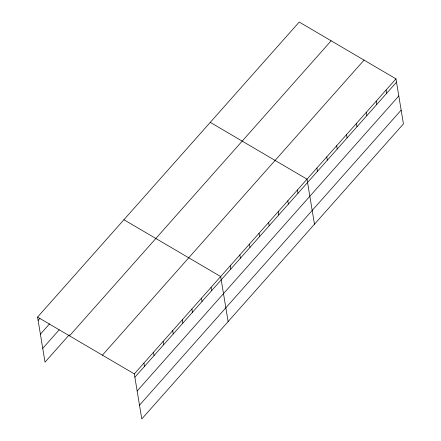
<?xml version="1.0" encoding="UTF-8"?>
<svg xmlns="http://www.w3.org/2000/svg" width="441" height="441" viewBox="0 0 441 441"><rect width="100%" height="100%" fill="white"/><g stroke="black" fill="none" stroke-linecap="round" stroke-linejoin="round"><path stroke-width="0.66" d="M37.568 317.101L299.224 22.05L395.974 78.856L403.432 123.899L141.776 418.95L134.323 373.907L37.568 317.101L45.026 362.144L69.237 334.84M38.113 320.409L39.944 318.347M40.396 334.184L49.53 323.876M42.744 348.373L59.193 329.824M69.496 335.849L331.152 40.798M102.395 355.165L364.046 60.108M134.323 373.907L395.974 78.856M134.869 377.215L396.525 82.164M137.151 390.991L398.802 95.934M139.499 405.18L401.15 110.123M210.258 122.366L307.013 179.173L314.472 224.215M123.915 219.734L220.665 276.54L228.124 321.583M386.09 90.003L386.641 93.31M376.206 101.149L376.752 104.456M366.322 112.295L366.868 115.603M356.438 123.441L356.984 126.749M346.554 134.588L347.1 137.895M336.67 145.734L337.216 149.041M326.781 156.88L327.332 160.188M316.897 168.027L317.448 171.334M297.421 189.994L297.967 193.301M287.824 200.809L288.375 204.117M278.232 211.63L278.778 214.938M268.635 222.451L269.186 225.753M259.043 233.267L259.589 236.574M249.452 244.088L249.997 247.39M239.854 254.904L240.406 258.211M230.263 265.725L230.808 269.032M211.074 287.361L211.619 290.669M201.482 298.177L202.028 301.484M191.885 308.998L192.43 312.305M182.293 319.819L182.839 323.121M172.696 330.634L173.247 333.942M163.104 341.455L163.65 344.763M153.512 352.271L154.058 355.578M143.915 363.092L144.461 366.399"/></g></svg>
